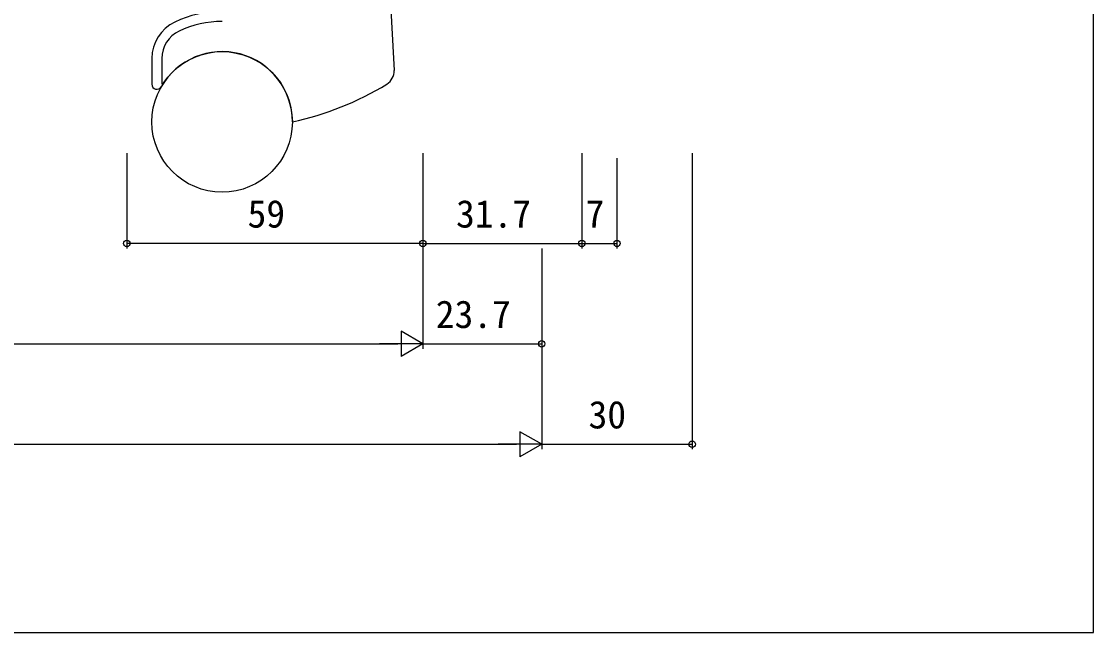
# Model space of a CAD drawing. Units: millimetres, scale not verified. Extents: x -437 to 438, y -281 to 279.
# Drawn here: x 224.5 to 438.2, y -281.3 to -159.6 of the extents above; entities that cross this region are included whole.
import ezdxf
from ezdxf.enums import TextEntityAlignment as Align

# ---------------------------------------------------------------- set-up
doc = ezdxf.new("R2010")
doc.units = ezdxf.units.MM
doc.header["$LTSCALE"] = 2
for name, color, linetype in [('0-5_YKK_13', 4, 'Continuous'), ('0-7_YKK_D', 6, 'Continuous'), ('0-8_YKK_ZWAK', 7, 'Continuous')]:
    doc.layers.add(name, color=color, linetype=linetype)
doc.styles.add('ＭＳ ゴシック', font='')
doc.styles.get('ＭＳ ゴシック').set_extended_font_data('MS Gothic')

msp = doc.modelspace()

# ---------------------------------------------------------------- linework, layer by layer
at = {"layer": '0-5_YKK_13'}
for p, q in [((296.5, -126.102), (298.767, -169.351)), ((250.5, -166.951), (250.5, -172.117)), ((252.5, -166.951), (252.5, -172.117))]:
    msp.add_line(p, q, dxfattribs=at)
msp.add_circle((264.5, -179.6), 14, dxfattribs=at)
for centre, radius, start, end in [((264.502, -179.599), 22, 90.0066, 115.38684), ((258.5, -166.951), 8, 115.38684, 180), ((264.502, -179.599), 20, 90.0066, 115.38684), ((258.5, -166.951), 6, 115.38684, 180), ((264.5, -179.6), 14, 0.00148, 150.07357), ((295.771, -169.508), 3, 301.53289, 3), ((251.5, -172.117), 1, 180, 330.07357), ((265.96, -120.925), 60, 282.06549, 301.53289)]:
    msp.add_arc(centre, radius, start, end, dxfattribs=at)
at = {"layer": '0-7_YKK_D'}
for p, q in [((245.5, -185.8), (245.5, -204.8)), ((304.5, -185.8), (304.5, -204.8)), ((304.5, -185.8), (304.5, -224.8)), ((304.5, -185.8), (304.5, -224.8)), ((304.5, -185.8), (304.5, -204.8)), ((336.2, -185.8), (336.2, -204.8)), ((358.2, -185.8), (358.2, -244.8)), ((336.2, -186.8), (336.2, -204.8)), ((343.2, -186.8), (343.2, -204.8)), ((304.5, -203.8), (245.5, -203.8)), ((304.5, -203.8), (336.2, -203.8)), ((328.2, -204.8), (328.2, -224.8)), ((328.2, -204.8), (328.2, -244.8)), ((328.2, -204.8), (328.2, -244.8)), ((336.2, -203.8), (343.2, -203.8)), ((304.5, -223.8), (300.17, -221.3)), ((300.17, -221.3), (300.17, -226.3)), ((-0.5, -223.8), (299.5, -223.8)), ((304.5, -223.8), (295.84, -223.8)), ((304.5, -223.8), (300.17, -226.3)), ((304.5, -223.8), (328.2, -223.8)), ((328.2, -243.8), (323.87, -241.3)), ((323.87, -241.3), (323.87, -246.3)), ((-24.2, -243.8), (323.2, -243.8)), ((328.2, -243.8), (319.54, -243.8)), ((328.2, -243.8), (323.87, -246.3)), ((328.2, -243.8), (358.2, -243.8))]:
    msp.add_line(p, q, dxfattribs=at)
for centre in [(245.5, -203.8), (304.5, -203.8), (304.5, -203.8), (336.2, -203.8), (336.2, -203.8), (343.2, -203.8), (328.2, -223.8), (358.2, -243.8)]:
    msp.add_circle(centre, 0.637, dxfattribs=at)
at = {"layer": '0-8_YKK_ZWAK'}
msp.add_lwpolyline([(-436.8, -281.3), (438.2, -281.3), (438.2, 243.7)], dxfattribs=at)

# ---------------------------------------------------------------- texts
at = {"layer": '0-7_YKK_D', "style": 'ＭＳ ゴシック'}
for s, p in [('59', (269.567, -202.3)), ('31.7', (311.124, -202.3)), ('7', (336.951, -202.3)), ('23.7', (307.086, -222.3)), ('30', (337.541, -242.3))]:
    msp.add_text(s, height=5.499, dxfattribs=at).set_placement(p, align=Align.BOTTOM_LEFT)

doc.saveas('drawing.dxf')
